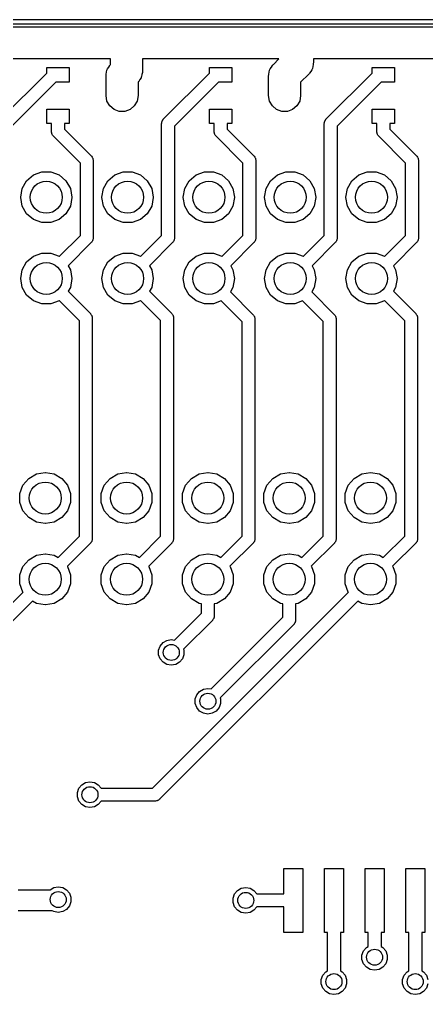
# Model space of a CAD drawing. Extents: x 25 to 125, y -125 to -25.
# Drawn here: x 89.87 to 102.59, y -55.39 to -24.93 of the extents above; entities that cross this region are included whole.
import ezdxf

# ---------------------------------------------------------------- set-up
doc = ezdxf.new("R2010")
doc.units = 0
doc.header["$MEASUREMENT"] = 0
doc.layers.add('BLACK', color=7, linetype='CONTINUOUS')

msp = doc.modelspace()

# ---------------------------------------------------------------- linework, layer by layer
at = {"layer": 'Black'}
for p, q in [((25, -24.925), (125, -24.925)), ((124.925, -25.075), (25.075, -25.075)), ((88.392, -25.154), (93.218, -25.154)), ((93.218, -25.154), (98.552, -25.154)), ((98.552, -25.154), (103.378, -25.154)), ((92.718, -26.154), (88.892, -26.154)), ((92.718, -26.3314), (92.718, -26.154)), ((97.9739, -26.154), (93.718, -26.154)), ((93.718, -26.154), (93.718, -26.537)), ((97.8014, -26.3264), (97.9739, -26.154)), ((102.878, -26.154), (99.052, -26.154)), ((99.052, -26.154), (99.052, -26.283)), ((90.725, -26.5972), (90.725, -26.43)), ((90.725, -26.43), (91.425, -26.43)), ((91.425, -26.43), (91.425, -26.88)), ((92.6052, -26.509), (92.6162, -26.4899)), ((92.6162, -26.4899), (92.6218, -26.4687)), ((92.6218, -26.4687), (92.6593, -26.4152)), ((92.6593, -26.4152), (92.692, -26.3586)), ((92.692, -26.3586), (92.7088, -26.3445)), ((92.7088, -26.3445), (92.718, -26.3314)), ((95.805, -26.5972), (95.805, -26.43)), ((95.805, -26.43), (96.505, -26.43)), ((96.505, -26.43), (96.505, -26.88)), ((97.6852, -26.509), (97.6962, -26.4899)), ((97.6962, -26.4899), (97.7018, -26.4687)), ((97.7018, -26.4687), (97.7393, -26.4152)), ((97.7393, -26.4152), (97.772, -26.3586)), ((97.772, -26.3586), (97.7888, -26.3445)), ((97.7888, -26.3445), (97.8014, -26.3264)), ((99.0052, -26.4943), (98.9677, -26.5478)), ((99.0108, -26.4731), (99.0052, -26.4943)), ((99.0218, -26.454), (99.0108, -26.4731)), ((99.0332, -26.3897), (99.0218, -26.454)), ((99.0501, -26.3266), (99.0332, -26.3897)), ((99.052, -26.283), (99.0482, -26.3047)), ((99.0482, -26.3047), (99.0501, -26.3266)), ((100.885, -26.5972), (100.885, -26.43)), ((100.885, -26.43), (101.585, -26.43)), ((101.585, -26.43), (101.585, -26.88)), ((89.292, -28.0302), (90.725, -26.5972)), ((92.575, -26.68), (92.5788, -26.6583)), ((92.575, -27.305), (92.575, -26.68)), ((92.5769, -26.6364), (92.5938, -26.5733)), ((92.5788, -26.6583), (92.5769, -26.6364)), ((92.5938, -26.5733), (92.6052, -26.509)), ((93.6337, -26.8018), (93.601, -26.8584)), ((93.6712, -26.7483), (93.6337, -26.8018)), ((93.6768, -26.7271), (93.6712, -26.7483)), ((93.6878, -26.708), (93.6768, -26.7271)), ((93.6992, -26.6437), (93.6878, -26.708)), ((93.7161, -26.5806), (93.6992, -26.6437)), ((93.718, -26.537), (93.7142, -26.5587)), ((93.7142, -26.5587), (93.7161, -26.5806)), ((94.372, -28.0302), (95.805, -26.5972)), ((97.655, -26.68), (97.6588, -26.6583)), ((97.655, -27.305), (97.655, -26.68)), ((97.6569, -26.6364), (97.6738, -26.5733)), ((97.6588, -26.6583), (97.6569, -26.6364)), ((97.6738, -26.5733), (97.6852, -26.509)), ((98.9056, -26.6366), (98.655, -26.8871)), ((98.9182, -26.6185), (98.9056, -26.6366)), ((98.935, -26.6044), (98.9182, -26.6185)), ((98.9677, -26.5478), (98.935, -26.6044)), ((99.452, -28.0302), (100.885, -26.5972)), ((91.0078, -26.88), (89.6334, -28.2544)), ((91.425, -26.88), (91.0078, -26.88)), ((93.5842, -26.8725), (93.575, -26.8856)), ((93.575, -26.8856), (93.575, -27.305)), ((93.601, -26.8584), (93.5842, -26.8725)), ((96.0878, -26.88), (94.7134, -28.2544)), ((96.505, -26.88), (96.0878, -26.88)), ((98.655, -26.8871), (98.655, -27.305)), ((101.168, -26.88), (99.7934, -28.2544)), ((101.585, -26.88), (101.168, -26.88)), ((92.6052, -27.476), (92.575, -27.305)), ((93.575, -27.305), (93.5448, -27.476)), ((97.6852, -27.476), (97.655, -27.305)), ((98.655, -27.305), (98.6248, -27.476)), ((92.692, -27.6264), (92.6052, -27.476)), ((92.825, -27.738), (92.692, -27.6264)), ((93.458, -27.6264), (93.325, -27.738)), ((93.5448, -27.476), (93.458, -27.6264)), ((97.772, -27.6264), (97.6852, -27.476)), ((97.905, -27.738), (97.772, -27.6264)), ((98.538, -27.6264), (98.405, -27.738)), ((98.6248, -27.476), (98.538, -27.6264)), ((90.725, -28.18), (90.725, -27.73)), ((90.725, -27.73), (91.425, -27.73)), ((91.425, -27.73), (91.425, -28.18)), ((92.9882, -27.7974), (92.825, -27.738)), ((93.1618, -27.7974), (92.9882, -27.7974)), ((93.325, -27.738), (93.1618, -27.7974)), ((95.805, -28.18), (95.805, -27.73)), ((95.805, -27.73), (96.505, -27.73)), ((96.505, -27.73), (96.505, -28.18)), ((98.0682, -27.7974), (97.905, -27.738)), ((98.2418, -27.7974), (98.0682, -27.7974)), ((98.405, -27.738), (98.2418, -27.7974)), ((100.885, -28.18), (100.885, -27.73)), ((100.885, -27.73), (101.585, -27.73)), ((101.585, -27.73), (101.585, -28.18)), ((90.875, -28.18), (90.725, -28.18)), ((90.875, -28.43), (90.875, -28.18)), ((91.425, -28.18), (91.275, -28.18)), ((91.275, -28.18), (91.275, -28.3472)), ((94.3134, -28.1716), (94.3149, -28.1629)), ((94.3134, -31.6735), (94.3134, -28.1716)), ((94.3142, -28.1542), (94.3209, -28.1289)), ((94.3149, -28.1629), (94.3142, -28.1542)), ((94.3209, -28.1289), (94.3255, -28.1032)), ((94.3255, -28.1032), (94.3299, -28.0956)), ((94.3299, -28.0956), (94.3321, -28.0871)), ((94.3321, -28.0871), (94.3471, -28.0657)), ((94.3471, -28.0657), (94.3602, -28.043)), ((94.3602, -28.043), (94.3669, -28.0374)), ((94.3669, -28.0374), (94.372, -28.0302)), ((94.7134, -28.2544), (94.7134, -31.7563)), ((95.955, -28.18), (95.805, -28.18)), ((95.955, -28.43), (95.955, -28.18)), ((96.505, -28.18), (96.355, -28.18)), ((96.355, -28.18), (96.355, -28.3472)), ((99.3934, -28.1716), (99.3949, -28.1629)), ((99.3934, -31.6735), (99.3934, -28.1716)), ((99.3942, -28.1542), (99.4009, -28.1289)), ((99.3949, -28.1629), (99.3942, -28.1542)), ((99.4009, -28.1289), (99.4055, -28.1032)), ((99.4055, -28.1032), (99.4099, -28.0956)), ((99.4099, -28.0956), (99.4121, -28.0871)), ((99.4121, -28.0871), (99.4271, -28.0657)), ((99.4271, -28.0657), (99.4402, -28.043)), ((99.4402, -28.043), (99.4469, -28.0374)), ((99.4469, -28.0374), (99.452, -28.0302)), ((99.7934, -28.2544), (99.7934, -31.7563)), ((101.035, -28.18), (100.885, -28.18)), ((101.035, -28.43), (101.035, -28.18)), ((101.585, -28.18), (101.435, -28.18)), ((101.435, -28.18), (101.435, -28.3472)), ((90.8765, -28.4387), (90.875, -28.43)), ((90.8758, -28.4474), (90.8765, -28.4387)), ((90.8825, -28.4727), (90.8758, -28.4474)), ((90.8871, -28.4984), (90.8825, -28.4727)), ((90.8915, -28.506), (90.8871, -28.4984)), ((90.8937, -28.5145), (90.8915, -28.506)), ((90.9087, -28.5359), (90.8937, -28.5145)), ((90.9218, -28.5586), (90.9087, -28.5359)), ((90.9285, -28.5642), (90.9218, -28.5586)), ((90.9336, -28.5714), (90.9285, -28.5642)), ((91.7734, -29.4112), (90.9336, -28.5714)), ((91.275, -28.3472), (92.1148, -29.187)), ((95.9565, -28.4387), (95.955, -28.43)), ((95.9558, -28.4474), (95.9565, -28.4387)), ((95.9625, -28.4727), (95.9558, -28.4474)), ((95.9671, -28.4984), (95.9625, -28.4727)), ((95.9715, -28.506), (95.9671, -28.4984)), ((95.9737, -28.5145), (95.9715, -28.506)), ((95.9887, -28.5359), (95.9737, -28.5145)), ((96.0018, -28.5586), (95.9887, -28.5359)), ((96.0085, -28.5642), (96.0018, -28.5586)), ((96.0136, -28.5714), (96.0085, -28.5642)), ((96.8534, -29.4112), (96.0136, -28.5714)), ((96.355, -28.3472), (97.1948, -29.187)), ((101.037, -28.4387), (101.035, -28.43)), ((101.036, -28.4474), (101.037, -28.4387)), ((101.043, -28.4727), (101.036, -28.4474)), ((101.047, -28.4984), (101.043, -28.4727)), ((101.051, -28.506), (101.047, -28.4984)), ((101.054, -28.5145), (101.051, -28.506)), ((101.069, -28.5359), (101.054, -28.5145)), ((101.082, -28.5586), (101.069, -28.5359)), ((101.089, -28.5642), (101.082, -28.5586)), ((101.094, -28.5714), (101.089, -28.5642)), ((101.933, -29.4112), (101.094, -28.5714)), ((101.435, -28.3472), (102.275, -29.187)), ((92.1148, -29.187), (92.1199, -29.1942)), ((92.1199, -29.1942), (92.1266, -29.1998)), ((92.1266, -29.1998), (92.1397, -29.2225)), ((92.1397, -29.2225), (92.1547, -29.2439)), ((92.1547, -29.2439), (92.1569, -29.2524)), ((97.1948, -29.187), (97.1999, -29.1942)), ((97.1999, -29.1942), (97.2066, -29.1998)), ((97.2066, -29.1998), (97.2197, -29.2225)), ((97.2197, -29.2225), (97.2347, -29.2439)), ((97.2347, -29.2439), (97.2369, -29.2524)), ((102.275, -29.187), (102.28, -29.1942)), ((102.28, -29.1942), (102.287, -29.1998)), ((102.287, -29.1998), (102.3, -29.2225)), ((102.3, -29.2225), (102.315, -29.2439)), ((102.315, -29.2439), (102.317, -29.2524)), ((91.7734, -31.6735), (91.7734, -29.4112)), ((92.1569, -29.2524), (92.1613, -29.26)), ((92.1613, -29.26), (92.1659, -29.2857)), ((92.1659, -29.2857), (92.1726, -29.311)), ((92.1726, -29.311), (92.1719, -29.3197)), ((92.1719, -29.3197), (92.1734, -29.3284)), ((92.1734, -29.3284), (92.1734, -31.7563)), ((96.8534, -31.6735), (96.8534, -29.4112)), ((97.2369, -29.2524), (97.2413, -29.26)), ((97.2413, -29.26), (97.2459, -29.2857)), ((97.2459, -29.2857), (97.2526, -29.311)), ((97.2526, -29.311), (97.2519, -29.3197)), ((97.2519, -29.3197), (97.2534, -29.3284)), ((97.2534, -29.3284), (97.2534, -31.7563)), ((101.933, -31.6735), (101.933, -29.4112)), ((102.317, -29.2524), (102.321, -29.26)), ((102.321, -29.26), (102.326, -29.2857)), ((102.326, -29.2857), (102.333, -29.311)), ((102.333, -29.311), (102.332, -29.3197)), ((102.332, -29.3197), (102.333, -29.3284)), ((102.333, -29.3284), (102.333, -31.7563)), ((90.0969, -29.9627), (90.3097, -29.7841)), ((90.3097, -29.7841), (90.5708, -29.6891)), ((90.5708, -29.6891), (90.8487, -29.6891)), ((90.8487, -29.6891), (91.1097, -29.7841)), ((91.1097, -29.7841), (91.3226, -29.9627)), ((92.6369, -29.9627), (92.8498, -29.7841)), ((92.8498, -29.7841), (93.1108, -29.6891)), ((93.1108, -29.6891), (93.3887, -29.6891)), ((93.3887, -29.6891), (93.6497, -29.7841)), ((93.6497, -29.7841), (93.8626, -29.9627)), ((95.1769, -29.9627), (95.3897, -29.7841)), ((95.3897, -29.7841), (95.6508, -29.6891)), ((95.6508, -29.6891), (95.9287, -29.6891)), ((95.9287, -29.6891), (96.1897, -29.7841)), ((96.1897, -29.7841), (96.4026, -29.9627)), ((97.7169, -29.9627), (97.9297, -29.7841)), ((97.9297, -29.7841), (98.1908, -29.6891)), ((98.1908, -29.6891), (98.4687, -29.6891)), ((98.4687, -29.6891), (98.7297, -29.7841)), ((98.7297, -29.7841), (98.9426, -29.9627)), ((100.257, -29.9627), (100.47, -29.7841)), ((100.47, -29.7841), (100.731, -29.6891)), ((100.731, -29.6891), (101.009, -29.6891)), ((101.009, -29.6891), (101.27, -29.7841)), ((101.27, -29.7841), (101.483, -29.9627)), ((89.958, -30.2033), (90.0969, -29.9627)), ((91.3226, -29.9627), (91.4615, -30.2033)), ((92.498, -30.2033), (92.6369, -29.9627)), ((93.8626, -29.9627), (94.0015, -30.2033)), ((95.038, -30.2033), (95.1769, -29.9627)), ((96.4026, -29.9627), (96.5415, -30.2033)), ((97.578, -30.2033), (97.7169, -29.9627)), ((98.9426, -29.9627), (99.0815, -30.2033)), ((100.118, -30.2033), (100.257, -29.9627)), ((101.483, -29.9627), (101.622, -30.2033)), ((89.9098, -30.4769), (89.958, -30.2033)), ((91.4615, -30.2033), (91.5097, -30.4769)), ((92.4497, -30.4769), (92.498, -30.2033)), ((94.0015, -30.2033), (94.0497, -30.4769)), ((94.9898, -30.4769), (95.038, -30.2033)), ((96.5415, -30.2033), (96.5897, -30.4769)), ((97.5297, -30.4769), (97.578, -30.2033)), ((99.0815, -30.2033), (99.1298, -30.4769)), ((100.07, -30.4769), (100.118, -30.2033)), ((101.622, -30.2033), (101.67, -30.4769)), ((89.9098, -30.4831), (89.9098, -30.4769)), ((89.958, -30.7567), (89.9098, -30.4831)), ((90.0969, -30.9973), (89.958, -30.7567)), ((91.4615, -30.7567), (91.3226, -30.9973)), ((91.5097, -30.4831), (91.4615, -30.7567)), ((91.5097, -30.4769), (91.5097, -30.4831)), ((92.4497, -30.4831), (92.4497, -30.4769)), ((92.498, -30.7567), (92.4497, -30.4831)), ((92.6369, -30.9973), (92.498, -30.7567)), ((94.0015, -30.7567), (93.8626, -30.9973)), ((94.0497, -30.4831), (94.0015, -30.7567)), ((94.0497, -30.4769), (94.0497, -30.4831)), ((94.9898, -30.4831), (94.9898, -30.4769)), ((95.038, -30.7567), (94.9898, -30.4831)), ((95.1769, -30.9973), (95.038, -30.7567)), ((96.5415, -30.7567), (96.4026, -30.9973)), ((96.5897, -30.4831), (96.5415, -30.7567)), ((96.5897, -30.4769), (96.5897, -30.4831)), ((97.5297, -30.4831), (97.5297, -30.4769)), ((97.578, -30.7567), (97.5297, -30.4831)), ((97.7169, -30.9973), (97.578, -30.7567)), ((99.0815, -30.7567), (98.9426, -30.9973)), ((99.1298, -30.4831), (99.0815, -30.7567)), ((99.1298, -30.4769), (99.1298, -30.4831)), ((100.07, -30.4831), (100.07, -30.4769)), ((100.118, -30.7567), (100.07, -30.4831)), ((100.257, -30.9973), (100.118, -30.7567)), ((101.622, -30.7567), (101.483, -30.9973)), ((101.67, -30.4831), (101.622, -30.7567)), ((101.67, -30.4769), (101.67, -30.4831)), ((90.3097, -31.1759), (90.0969, -30.9973)), ((91.3226, -30.9973), (91.1097, -31.1759)), ((92.8498, -31.1759), (92.6369, -30.9973)), ((93.8626, -30.9973), (93.6497, -31.1759)), ((95.3897, -31.1759), (95.1769, -30.9973)), ((96.4026, -30.9973), (96.1897, -31.1759)), ((97.9297, -31.1759), (97.7169, -30.9973)), ((98.9426, -30.9973), (98.7297, -31.1759)), ((100.47, -31.1759), (100.257, -30.9973)), ((101.483, -30.9973), (101.27, -31.1759)), ((90.5708, -31.2709), (90.3097, -31.1759)), ((90.8487, -31.2709), (90.5708, -31.2709)), ((91.1097, -31.1759), (90.8487, -31.2709)), ((93.1108, -31.2709), (92.8498, -31.1759)), ((93.3887, -31.2709), (93.1108, -31.2709)), ((93.6497, -31.1759), (93.3887, -31.2709)), ((95.6508, -31.2709), (95.3897, -31.1759)), ((95.9287, -31.2709), (95.6508, -31.2709)), ((96.1897, -31.1759), (95.9287, -31.2709)), ((98.1908, -31.2709), (97.9297, -31.1759)), ((98.4687, -31.2709), (98.1908, -31.2709)), ((98.7297, -31.1759), (98.4687, -31.2709)), ((100.731, -31.2709), (100.47, -31.1759)), ((101.009, -31.2709), (100.731, -31.2709)), ((101.27, -31.1759), (101.009, -31.2709)), ((91.1168, -32.3301), (91.7734, -31.6735)), ((93.6568, -32.3301), (94.3134, -31.6735)), ((96.1968, -32.3301), (96.8534, -31.6735)), ((98.7368, -32.3301), (99.3934, -31.6735)), ((101.277, -32.3301), (101.933, -31.6735)), ((92.1148, -31.8978), (91.3911, -32.6215)), ((92.1199, -31.8906), (92.1148, -31.8978)), ((92.1266, -31.8849), (92.1199, -31.8906)), ((92.1397, -31.8623), (92.1266, -31.8849)), ((92.1547, -31.8409), (92.1397, -31.8623)), ((92.1569, -31.8324), (92.1547, -31.8409)), ((92.1613, -31.8248), (92.1569, -31.8324)), ((92.1659, -31.799), (92.1613, -31.8248)), ((92.1726, -31.7738), (92.1659, -31.799)), ((92.1734, -31.7563), (92.1719, -31.765)), ((92.1719, -31.765), (92.1726, -31.7738)), ((94.6548, -31.8978), (93.9311, -32.6215)), ((94.6599, -31.8906), (94.6548, -31.8978)), ((94.6666, -31.8849), (94.6599, -31.8906)), ((94.6797, -31.8623), (94.6666, -31.8849)), ((94.6947, -31.8409), (94.6797, -31.8623)), ((94.6969, -31.8324), (94.6947, -31.8409)), ((94.7013, -31.8248), (94.6969, -31.8324)), ((94.7059, -31.799), (94.7013, -31.8248)), ((94.7126, -31.7738), (94.7059, -31.799)), ((94.7134, -31.7563), (94.7119, -31.765)), ((94.7119, -31.765), (94.7126, -31.7738)), ((97.1948, -31.8978), (96.4711, -32.6215)), ((97.1999, -31.8906), (97.1948, -31.8978)), ((97.2066, -31.8849), (97.1999, -31.8906)), ((97.2197, -31.8623), (97.2066, -31.8849)), ((97.2347, -31.8409), (97.2197, -31.8623)), ((97.2369, -31.8324), (97.2347, -31.8409)), ((97.2413, -31.8248), (97.2369, -31.8324)), ((97.2459, -31.799), (97.2413, -31.8248)), ((97.2526, -31.7738), (97.2459, -31.799)), ((97.2534, -31.7563), (97.2519, -31.765)), ((97.2519, -31.765), (97.2526, -31.7738)), ((99.7348, -31.8978), (99.0111, -32.6215)), ((99.7399, -31.8906), (99.7348, -31.8978)), ((99.7466, -31.8849), (99.7399, -31.8906)), ((99.7597, -31.8623), (99.7466, -31.8849)), ((99.7747, -31.8409), (99.7597, -31.8623)), ((99.7769, -31.8324), (99.7747, -31.8409)), ((99.7813, -31.8248), (99.7769, -31.8324)), ((99.7859, -31.799), (99.7813, -31.8248)), ((99.7926, -31.7738), (99.7859, -31.799)), ((99.7934, -31.7563), (99.7919, -31.765)), ((99.7919, -31.765), (99.7926, -31.7738)), ((102.275, -31.8978), (101.551, -32.6215)), ((102.28, -31.8906), (102.275, -31.8978)), ((102.287, -31.8849), (102.28, -31.8906)), ((102.3, -31.8623), (102.287, -31.8849)), ((102.315, -31.8409), (102.3, -31.8623)), ((102.317, -31.8324), (102.315, -31.8409)), ((102.321, -31.8248), (102.317, -31.8324)), ((102.326, -31.799), (102.321, -31.8248)), ((102.333, -31.7738), (102.326, -31.799)), ((102.333, -31.7563), (102.332, -31.765)), ((102.332, -31.765), (102.333, -31.7738)), ((90.3097, -32.3241), (90.5708, -32.2291)), ((90.5708, -32.2291), (90.8487, -32.2291)), ((90.8487, -32.2291), (91.1097, -32.3241)), ((92.8498, -32.3241), (93.1108, -32.2291)), ((93.1108, -32.2291), (93.3887, -32.2291)), ((93.3887, -32.2291), (93.6497, -32.3241)), ((95.3897, -32.3241), (95.6508, -32.2291)), ((95.6508, -32.2291), (95.9287, -32.2291)), ((95.9287, -32.2291), (96.1897, -32.3241)), ((97.9297, -32.3241), (98.1908, -32.2291)), ((98.1908, -32.2291), (98.4687, -32.2291)), ((98.4687, -32.2291), (98.7297, -32.3241)), ((100.47, -32.3241), (100.731, -32.2291)), ((100.731, -32.2291), (101.009, -32.2291)), ((101.009, -32.2291), (101.27, -32.3241)), ((89.958, -32.7433), (90.0969, -32.5027)), ((90.0969, -32.5027), (90.3097, -32.3241)), ((91.1097, -32.3241), (91.1168, -32.3301)), ((92.498, -32.7433), (92.6369, -32.5027)), ((92.6369, -32.5027), (92.8498, -32.3241)), ((93.6497, -32.3241), (93.6568, -32.3301)), ((95.038, -32.7433), (95.1769, -32.5027)), ((95.1769, -32.5027), (95.3897, -32.3241)), ((96.1897, -32.3241), (96.1968, -32.3301)), ((97.578, -32.7433), (97.7169, -32.5027)), ((97.7169, -32.5027), (97.9297, -32.3241)), ((98.7297, -32.3241), (98.7368, -32.3301)), ((100.118, -32.7433), (100.257, -32.5027)), ((100.257, -32.5027), (100.47, -32.3241)), ((101.27, -32.3241), (101.277, -32.3301)), ((89.9098, -33.0169), (89.958, -32.7433)), ((91.3911, -32.6215), (91.4615, -32.7433)), ((91.4615, -32.7433), (91.5097, -33.0169)), ((92.4497, -33.0169), (92.498, -32.7433)), ((93.9311, -32.6215), (94.0015, -32.7433)), ((94.0015, -32.7433), (94.0497, -33.0169)), ((94.9898, -33.0169), (95.038, -32.7433)), ((96.4711, -32.6215), (96.5415, -32.7433)), ((96.5415, -32.7433), (96.5897, -33.0169)), ((97.5297, -33.0169), (97.578, -32.7433)), ((99.0111, -32.6215), (99.0815, -32.7433)), ((99.0815, -32.7433), (99.1298, -33.0169)), ((100.07, -33.0169), (100.118, -32.7433)), ((101.551, -32.6215), (101.622, -32.7433)), ((101.622, -32.7433), (101.67, -33.0169)), ((89.9098, -33.0231), (89.9098, -33.0169)), ((89.958, -33.2967), (89.9098, -33.0231)), ((91.5097, -33.0231), (91.4615, -33.2967)), ((91.5097, -33.0169), (91.5097, -33.0231)), ((92.4497, -33.0231), (92.4497, -33.0169)), ((92.498, -33.2967), (92.4497, -33.0231)), ((94.0497, -33.0231), (94.0015, -33.2967)), ((94.0497, -33.0169), (94.0497, -33.0231)), ((94.9898, -33.0231), (94.9898, -33.0169)), ((95.038, -33.2967), (94.9898, -33.0231)), ((96.5897, -33.0231), (96.5415, -33.2967)), ((96.5897, -33.0169), (96.5897, -33.0231)), ((97.5297, -33.0231), (97.5297, -33.0169)), ((97.578, -33.2967), (97.5297, -33.0231)), ((99.1298, -33.0231), (99.0815, -33.2967)), ((99.1298, -33.0169), (99.1298, -33.0231)), ((100.07, -33.0231), (100.07, -33.0169)), ((100.118, -33.2967), (100.07, -33.0231)), ((101.67, -33.0231), (101.622, -33.2967)), ((101.67, -33.0169), (101.67, -33.0231)), ((90.0969, -33.5373), (89.958, -33.2967)), ((91.4615, -33.2967), (91.3911, -33.4185)), ((91.3911, -33.4185), (92.0894, -34.1168)), ((92.6369, -33.5373), (92.498, -33.2967)), ((94.0015, -33.2967), (93.9311, -33.4185)), ((93.9311, -33.4185), (94.6294, -34.1168)), ((95.1769, -33.5373), (95.038, -33.2967)), ((96.5415, -33.2967), (96.4595, -33.4387)), ((96.4595, -33.4387), (97.1694, -34.1486)), ((97.7169, -33.5373), (97.578, -33.2967)), ((99.0815, -33.2967), (98.9995, -33.4387)), ((98.9995, -33.4387), (99.703, -34.1422)), ((100.257, -33.5373), (100.118, -33.2967)), ((101.622, -33.2967), (101.551, -33.4185)), ((101.551, -33.4185), (102.249, -34.1168)), ((90.3097, -33.7159), (90.0969, -33.5373)), ((90.5708, -33.8109), (90.3097, -33.7159)), ((90.8487, -33.8109), (90.5708, -33.8109)), ((91.1097, -33.7159), (90.8487, -33.8109)), ((91.1168, -33.7099), (91.1097, -33.7159)), ((91.748, -34.3411), (91.1168, -33.7099)), ((92.8498, -33.7159), (92.6369, -33.5373)), ((93.1108, -33.8109), (92.8498, -33.7159)), ((93.3887, -33.8109), (93.1108, -33.8109)), ((93.6497, -33.7159), (93.3887, -33.8109)), ((93.6568, -33.7099), (93.6497, -33.7159)), ((94.2816, -34.3347), (93.6568, -33.7099)), ((95.3897, -33.7159), (95.1769, -33.5373)), ((95.6508, -33.8109), (95.3897, -33.7159)), ((95.9287, -33.8109), (95.6508, -33.8109)), ((96.176, -33.7209), (95.9287, -33.8109)), ((96.828, -34.3728), (96.176, -33.7209)), ((97.9297, -33.7159), (97.7169, -33.5373)), ((98.1908, -33.8109), (97.9297, -33.7159)), ((98.4687, -33.8109), (98.1908, -33.8109)), ((98.716, -33.7209), (98.4687, -33.8109)), ((99.3616, -34.3664), (98.716, -33.7209)), ((100.47, -33.7159), (100.257, -33.5373)), ((100.731, -33.8109), (100.47, -33.7159)), ((101.009, -33.8109), (100.731, -33.8109)), ((101.27, -33.7159), (101.009, -33.8109)), ((101.277, -33.7099), (101.27, -33.7159)), ((101.908, -34.3411), (101.277, -33.7099)), ((92.0894, -34.1168), (92.0945, -34.124)), ((94.6294, -34.1168), (94.6395, -34.1312)), ((102.249, -34.1168), (102.254, -34.124)), ((91.748, -41.0652), (91.748, -34.3411)), ((92.0945, -34.124), (92.1012, -34.1297)), ((92.1012, -34.1297), (92.1143, -34.1523)), ((92.1143, -34.1523), (92.1293, -34.1737)), ((92.1293, -34.1737), (92.1315, -34.1822)), ((92.1315, -34.1822), (92.1359, -34.1898)), ((92.1359, -34.1898), (92.1405, -34.2156)), ((92.1405, -34.2156), (92.1472, -34.2408)), ((92.1472, -34.2408), (92.1465, -34.2496)), ((92.1465, -34.2496), (92.148, -34.2582)), ((92.148, -34.2582), (92.148, -41.148)), ((94.2816, -41.0716), (94.2816, -34.3347)), ((94.6395, -34.1312), (94.6518, -34.1435)), ((94.6518, -34.1435), (94.6592, -34.1594)), ((94.6592, -34.1594), (94.6693, -34.1737)), ((94.6693, -34.1737), (94.6738, -34.1906)), ((94.6738, -34.1906), (94.6812, -34.2065)), ((94.6812, -34.2065), (94.6827, -34.2239)), ((94.6827, -34.2926), (94.6816, -34.3053)), ((94.6816, -34.3053), (94.6816, -41.1544)), ((94.6827, -34.2239), (94.6872, -34.2408)), ((94.6872, -34.2757), (94.6827, -34.2926)), ((94.6872, -34.2408), (94.6857, -34.2582)), ((94.6857, -34.2582), (94.6872, -34.2757)), ((96.828, -41.0652), (96.828, -34.3728)), ((97.1694, -34.1486), (97.1745, -34.1558)), ((97.1745, -34.1558), (97.1812, -34.1614)), ((97.1812, -34.1614), (97.1943, -34.1841)), ((97.1943, -34.1841), (97.2093, -34.2055)), ((97.2093, -34.2055), (97.2115, -34.214)), ((97.2115, -34.214), (97.2159, -34.2216)), ((97.2159, -34.2216), (97.2205, -34.2473)), ((97.2205, -34.2473), (97.2272, -34.2726)), ((97.2272, -34.2726), (97.2265, -34.2813)), ((97.2265, -34.2813), (97.228, -34.29)), ((97.228, -34.29), (97.228, -41.148)), ((99.3616, -41.0716), (99.3616, -34.3664)), ((99.703, -34.1422), (99.7081, -34.1494)), ((99.7081, -34.1494), (99.7148, -34.155)), ((99.7148, -34.155), (99.7279, -34.1777)), ((99.7279, -34.1777), (99.7429, -34.1991)), ((99.7429, -34.1991), (99.7451, -34.2076)), ((99.7451, -34.2076), (99.7495, -34.2152)), ((99.7495, -34.2152), (99.7541, -34.2409)), ((99.7541, -34.2409), (99.7608, -34.2662)), ((99.7608, -34.2662), (99.7601, -34.2749)), ((99.7601, -34.2749), (99.7616, -34.2836)), ((99.7616, -34.2836), (99.7616, -41.1544)), ((101.908, -41.0652), (101.908, -34.3411)), ((102.254, -34.124), (102.261, -34.1297)), ((102.261, -34.1297), (102.274, -34.1523)), ((102.274, -34.1523), (102.289, -34.1737)), ((102.289, -34.1737), (102.292, -34.1822)), ((102.292, -34.1822), (102.296, -34.1898)), ((102.296, -34.1898), (102.3, -34.2156)), ((102.3, -34.2156), (102.307, -34.2408)), ((102.307, -34.2408), (102.306, -34.2496)), ((102.306, -34.2496), (102.308, -34.2582)), ((102.308, -34.2582), (102.308, -41.148)), ((89.9821, -39.478), (90.1607, -39.2652)), ((90.1607, -39.2652), (90.4013, -39.1262)), ((90.4013, -39.1262), (90.6749, -39.078)), ((90.6749, -39.078), (90.6811, -39.078)), ((90.6811, -39.078), (90.9547, -39.1262)), ((90.9547, -39.1262), (91.1953, -39.2652)), ((91.1953, -39.2652), (91.3739, -39.478)), ((92.5221, -39.478), (92.7007, -39.2652)), ((92.7007, -39.2652), (92.9413, -39.1262)), ((92.9413, -39.1262), (93.2149, -39.078)), ((93.2149, -39.078), (93.2211, -39.078)), ((93.2211, -39.078), (93.4947, -39.1262)), ((93.4947, -39.1262), (93.7353, -39.2652)), ((93.7353, -39.2652), (93.9139, -39.478)), ((95.0621, -39.478), (95.2407, -39.2652)), ((95.2407, -39.2652), (95.4813, -39.1262)), ((95.4813, -39.1262), (95.7549, -39.078)), ((95.7549, -39.078), (95.7611, -39.078)), ((95.7611, -39.078), (96.0347, -39.1262)), ((96.0347, -39.1262), (96.2753, -39.2652)), ((96.2753, -39.2652), (96.4539, -39.478)), ((97.6021, -39.478), (97.7807, -39.2652)), ((97.7807, -39.2652), (98.0213, -39.1262)), ((98.0213, -39.1262), (98.2949, -39.078)), ((98.2949, -39.078), (98.3011, -39.078)), ((98.3011, -39.078), (98.5747, -39.1262)), ((98.5747, -39.1262), (98.8153, -39.2652)), ((98.8153, -39.2652), (98.9939, -39.478)), ((100.142, -39.478), (100.321, -39.2652)), ((100.321, -39.2652), (100.561, -39.1262)), ((100.561, -39.1262), (100.835, -39.078)), ((100.835, -39.078), (100.841, -39.078)), ((100.841, -39.078), (101.115, -39.1262)), ((101.115, -39.1262), (101.355, -39.2652)), ((101.355, -39.2652), (101.534, -39.478)), ((89.8871, -39.7391), (89.9821, -39.478)), ((91.3739, -39.478), (91.4689, -39.7391)), ((92.4271, -39.7391), (92.5221, -39.478)), ((93.9139, -39.478), (94.0089, -39.7391)), ((94.9671, -39.7391), (95.0621, -39.478)), ((96.4539, -39.478), (96.5489, -39.7391)), ((97.5071, -39.7391), (97.6021, -39.478)), ((98.9939, -39.478), (99.0889, -39.7391)), ((100.047, -39.7391), (100.142, -39.478)), ((101.534, -39.478), (101.629, -39.7391)), ((89.8871, -40.0169), (89.8871, -39.7391)), ((91.4689, -39.7391), (91.4689, -40.0169)), ((92.4271, -40.0169), (92.4271, -39.7391)), ((94.0089, -39.7391), (94.0089, -40.0169)), ((94.9671, -40.0169), (94.9671, -39.7391)), ((96.5489, -39.7391), (96.5489, -40.0169)), ((97.5071, -40.0169), (97.5071, -39.7391)), ((99.0889, -39.7391), (99.0889, -40.0169)), ((100.047, -40.0169), (100.047, -39.7391)), ((101.629, -39.7391), (101.629, -40.0169)), ((89.9821, -40.278), (89.8871, -40.0169)), ((91.4689, -40.0169), (91.3739, -40.278)), ((92.5221, -40.278), (92.4271, -40.0169)), ((94.0089, -40.0169), (93.9139, -40.278)), ((95.0621, -40.278), (94.9671, -40.0169)), ((96.5489, -40.0169), (96.4539, -40.278)), ((97.6021, -40.278), (97.5071, -40.0169)), ((99.0889, -40.0169), (98.9939, -40.278)), ((100.142, -40.278), (100.047, -40.0169)), ((101.629, -40.0169), (101.534, -40.278)), ((90.1607, -40.4908), (89.9821, -40.278)), ((90.4013, -40.6298), (90.1607, -40.4908)), ((91.1953, -40.4908), (90.9547, -40.6298)), ((91.3739, -40.278), (91.1953, -40.4908)), ((92.7007, -40.4908), (92.5221, -40.278)), ((92.9413, -40.6298), (92.7007, -40.4908)), ((93.7353, -40.4908), (93.4947, -40.6298)), ((93.9139, -40.278), (93.7353, -40.4908)), ((95.2407, -40.4908), (95.0621, -40.278)), ((95.4813, -40.6298), (95.2407, -40.4908)), ((96.2753, -40.4908), (96.0347, -40.6298)), ((96.4539, -40.278), (96.2753, -40.4908)), ((97.7807, -40.4908), (97.6021, -40.278)), ((98.0213, -40.6298), (97.7807, -40.4908)), ((98.8153, -40.4908), (98.5747, -40.6298)), ((98.9939, -40.278), (98.8153, -40.4908)), ((100.321, -40.4908), (100.142, -40.278)), ((100.561, -40.6298), (100.321, -40.4908)), ((101.355, -40.4908), (101.115, -40.6298)), ((101.534, -40.278), (101.355, -40.4908)), ((90.6749, -40.678), (90.4013, -40.6298)), ((90.6811, -40.678), (90.6749, -40.678)), ((90.9547, -40.6298), (90.6811, -40.678)), ((93.2149, -40.678), (92.9413, -40.6298)), ((93.2211, -40.678), (93.2149, -40.678)), ((93.4947, -40.6298), (93.2211, -40.678)), ((95.7549, -40.678), (95.4813, -40.6298)), ((95.7611, -40.678), (95.7549, -40.678)), ((96.0347, -40.6298), (95.7611, -40.678)), ((98.2949, -40.678), (98.0213, -40.6298)), ((98.3011, -40.678), (98.2949, -40.678)), ((98.5747, -40.6298), (98.3011, -40.678)), ((100.835, -40.678), (100.561, -40.6298)), ((100.841, -40.678), (100.835, -40.678)), ((101.115, -40.6298), (100.841, -40.678)), ((91.0765, -41.7366), (91.748, -41.0652)), ((93.6165, -41.7366), (94.2816, -41.0716)), ((96.1565, -41.7366), (96.828, -41.0652)), ((98.6965, -41.7366), (99.3616, -41.0716)), ((101.237, -41.7366), (101.908, -41.0652)), ((92.0894, -41.2894), (91.3679, -42.0109)), ((92.0945, -41.2822), (92.0894, -41.2894)), ((92.1012, -41.2766), (92.0945, -41.2822)), ((92.1143, -41.2539), (92.1012, -41.2766)), ((92.1293, -41.2325), (92.1143, -41.2539)), ((92.1315, -41.224), (92.1293, -41.2325)), ((92.1359, -41.2164), (92.1315, -41.224)), ((92.1405, -41.1907), (92.1359, -41.2164)), ((92.1472, -41.1654), (92.1405, -41.1907)), ((92.148, -41.148), (92.1465, -41.1567)), ((92.1465, -41.1567), (92.1472, -41.1654)), ((94.623, -41.2958), (93.9079, -42.0109)), ((94.6281, -41.2886), (94.623, -41.2958)), ((94.6348, -41.283), (94.6281, -41.2886)), ((94.6479, -41.2603), (94.6348, -41.283)), ((94.6629, -41.2389), (94.6479, -41.2603)), ((94.6651, -41.2304), (94.6629, -41.2389)), ((94.6695, -41.2228), (94.6651, -41.2304)), ((94.6741, -41.1971), (94.6695, -41.2228)), ((94.6808, -41.1718), (94.6741, -41.1971)), ((94.6816, -41.1544), (94.6801, -41.1631)), ((94.6801, -41.1631), (94.6808, -41.1718)), ((97.1694, -41.2894), (96.4479, -42.0109)), ((97.1745, -41.2822), (97.1694, -41.2894)), ((97.1812, -41.2766), (97.1745, -41.2822)), ((97.1943, -41.2539), (97.1812, -41.2766)), ((97.2093, -41.2325), (97.1943, -41.2539)), ((97.2115, -41.224), (97.2093, -41.2325)), ((97.2159, -41.2164), (97.2115, -41.224)), ((97.2205, -41.1907), (97.2159, -41.2164)), ((97.2272, -41.1654), (97.2205, -41.1907)), ((97.228, -41.148), (97.2265, -41.1567)), ((97.2265, -41.1567), (97.2272, -41.1654)), ((99.703, -41.2958), (98.9879, -42.0109)), ((99.7081, -41.2886), (99.703, -41.2958)), ((99.7148, -41.283), (99.7081, -41.2886)), ((99.7279, -41.2603), (99.7148, -41.283)), ((99.7429, -41.2389), (99.7279, -41.2603)), ((99.7451, -41.2304), (99.7429, -41.2389)), ((99.7495, -41.2228), (99.7451, -41.2304)), ((99.7541, -41.1971), (99.7495, -41.2228)), ((99.7608, -41.1718), (99.7541, -41.1971)), ((99.7616, -41.1544), (99.7601, -41.1631)), ((99.7601, -41.1631), (99.7608, -41.1718)), ((102.249, -41.2894), (101.528, -42.0109)), ((102.254, -41.2822), (102.249, -41.2894)), ((102.261, -41.2766), (102.254, -41.2822)), ((102.274, -41.2539), (102.261, -41.2766)), ((102.289, -41.2325), (102.274, -41.2539)), ((102.292, -41.224), (102.289, -41.2325)), ((102.296, -41.2164), (102.292, -41.224)), ((102.3, -41.1907), (102.296, -41.2164)), ((102.307, -41.1654), (102.3, -41.1907)), ((102.308, -41.148), (102.306, -41.1567)), ((102.306, -41.1567), (102.307, -41.1654)), ((90.1607, -41.8052), (90.4013, -41.6662)), ((90.4013, -41.6662), (90.6749, -41.618)), ((90.6749, -41.618), (90.6811, -41.618)), ((90.6811, -41.618), (90.9547, -41.6662)), ((90.9547, -41.6662), (91.0765, -41.7366)), ((92.7007, -41.8052), (92.9413, -41.6662)), ((92.9413, -41.6662), (93.2149, -41.618)), ((93.2149, -41.618), (93.2211, -41.618)), ((93.2211, -41.618), (93.4947, -41.6662)), ((93.4947, -41.6662), (93.6165, -41.7366)), ((95.2407, -41.8052), (95.4813, -41.6662)), ((95.4813, -41.6662), (95.7549, -41.618)), ((95.7549, -41.618), (95.7611, -41.618)), ((95.7611, -41.618), (96.0347, -41.6662)), ((96.0347, -41.6662), (96.1565, -41.7366)), ((97.7807, -41.8052), (98.0213, -41.6662)), ((98.0213, -41.6662), (98.2949, -41.618)), ((98.2949, -41.618), (98.3011, -41.618)), ((98.3011, -41.618), (98.5747, -41.6662)), ((98.5747, -41.6662), (98.6965, -41.7366)), ((100.321, -41.8052), (100.561, -41.6662)), ((100.561, -41.6662), (100.835, -41.618)), ((100.835, -41.618), (100.841, -41.618)), ((100.841, -41.618), (101.115, -41.6662)), ((101.115, -41.6662), (101.237, -41.7366)), ((89.8871, -42.2791), (89.9821, -42.018)), ((89.9821, -42.018), (90.1607, -41.8052)), ((91.3679, -42.0109), (91.3739, -42.018)), ((91.3739, -42.018), (91.4689, -42.2791)), ((92.4271, -42.2791), (92.5221, -42.018)), ((92.5221, -42.018), (92.7007, -41.8052)), ((93.9079, -42.0109), (93.9139, -42.018)), ((93.9139, -42.018), (94.0089, -42.2791)), ((94.9671, -42.2791), (95.0621, -42.018)), ((95.0621, -42.018), (95.2407, -41.8052)), ((96.4479, -42.0109), (96.4539, -42.018)), ((96.4539, -42.018), (96.5489, -42.2791)), ((97.5071, -42.2791), (97.6021, -42.018)), ((97.6021, -42.018), (97.7807, -41.8052)), ((98.9879, -42.0109), (98.9939, -42.018)), ((98.9939, -42.018), (99.0889, -42.2791)), ((100.047, -42.2791), (100.142, -42.018)), ((100.142, -42.018), (100.321, -41.8052)), ((101.528, -42.0109), (101.534, -42.018)), ((101.534, -42.018), (101.629, -42.2791)), ((89.8871, -42.5569), (89.8871, -42.2791)), ((91.4689, -42.2791), (91.4689, -42.5569)), ((92.4271, -42.5569), (92.4271, -42.2791)), ((94.0089, -42.2791), (94.0089, -42.5569)), ((94.9671, -42.5569), (94.9671, -42.2791)), ((96.5489, -42.2791), (96.5489, -42.5569)), ((97.5071, -42.5569), (97.5071, -42.2791)), ((99.0889, -42.2791), (99.0889, -42.5569)), ((100.047, -42.5569), (100.047, -42.2791)), ((101.629, -42.2791), (101.629, -42.5569)), ((89.9821, -42.818), (89.8871, -42.5569)), ((91.4689, -42.5569), (91.3739, -42.818)), ((92.5221, -42.818), (92.4271, -42.5569)), ((94.0089, -42.5569), (93.9139, -42.818)), ((95.0621, -42.818), (94.9671, -42.5569)), ((96.5489, -42.5569), (96.4539, -42.818)), ((97.6021, -42.818), (97.5071, -42.5569)), ((99.0889, -42.5569), (98.9939, -42.818)), ((100.142, -42.818), (100.047, -42.5569)), ((101.629, -42.5569), (101.534, -42.818)), ((84.7912, -48.022), (89.9881, -42.8251)), ((89.9881, -42.8251), (89.9821, -42.818)), ((91.3739, -42.818), (91.1953, -43.0308)), ((92.7007, -43.0308), (92.5221, -42.818)), ((93.9139, -42.818), (93.7353, -43.0308)), ((94.0242, -48.949), (100.148, -42.8251)), ((95.2407, -43.0308), (95.0621, -42.818)), ((96.4539, -42.818), (96.2753, -43.0308)), ((97.7807, -43.0308), (97.6021, -42.818)), ((98.9939, -42.818), (98.8153, -43.0308)), ((100.148, -42.8251), (100.142, -42.818)), ((101.534, -42.818), (101.355, -43.0308)), ((90.2795, -43.0994), (85.0154, -48.3634)), ((90.4013, -43.1698), (90.2795, -43.0994)), ((90.6749, -43.218), (90.4013, -43.1698)), ((90.6811, -43.218), (90.6749, -43.218)), ((90.9547, -43.1698), (90.6811, -43.218)), ((91.1953, -43.0308), (90.9547, -43.1698)), ((92.9413, -43.1698), (92.7007, -43.0308)), ((93.2149, -43.218), (92.9413, -43.1698)), ((93.2211, -43.218), (93.2149, -43.218)), ((93.4947, -43.1698), (93.2211, -43.218)), ((93.7353, -43.0308), (93.4947, -43.1698)), ((100.439, -43.0994), (94.2484, -49.2904)), ((95.4813, -43.1698), (95.2407, -43.0308)), ((95.558, -43.1833), (95.4813, -43.1698)), ((95.558, -43.4782), (95.558, -43.1833)), ((96.0347, -43.1698), (95.958, -43.1833)), ((95.958, -43.1833), (95.958, -43.561)), ((96.2753, -43.0308), (96.0347, -43.1698)), ((98.0213, -43.1698), (97.7807, -43.0308)), ((98.098, -43.1833), (98.0213, -43.1698)), ((98.098, -43.6052), (98.098, -43.1833)), ((98.5747, -43.1698), (98.498, -43.1833)), ((98.498, -43.1833), (98.498, -43.688)), ((98.8153, -43.0308), (98.5747, -43.1698)), ((100.561, -43.1698), (100.439, -43.0994)), ((100.835, -43.218), (100.561, -43.1698)), ((100.841, -43.218), (100.835, -43.218)), ((101.115, -43.1698), (100.841, -43.218)), ((101.355, -43.0308), (101.115, -43.1698)), ((94.7159, -44.3203), (95.558, -43.4782)), ((95.958, -43.561), (95.9565, -43.5697)), ((95.8994, -43.7024), (94.999, -44.6029)), ((95.8589, -45.8443), (98.098, -43.6052)), ((95.9045, -43.6952), (95.8994, -43.7024)), ((95.9112, -43.6896), (95.9045, -43.6952)), ((95.9243, -43.6669), (95.9112, -43.6896)), ((95.9393, -43.6455), (95.9243, -43.6669)), ((95.9415, -43.637), (95.9393, -43.6455)), ((95.9459, -43.6294), (95.9415, -43.637)), ((95.9505, -43.6037), (95.9459, -43.6294)), ((95.9572, -43.5784), (95.9505, -43.6037)), ((95.9565, -43.5697), (95.9572, -43.5784)), ((98.4394, -43.8294), (96.142, -46.1269)), ((98.4445, -43.8222), (98.4394, -43.8294)), ((98.4512, -43.8166), (98.4445, -43.8222)), ((98.4643, -43.7939), (98.4512, -43.8166)), ((98.4793, -43.7725), (98.4643, -43.7939)), ((98.4815, -43.764), (98.4793, -43.7725)), ((98.4859, -43.7564), (98.4815, -43.764)), ((98.4905, -43.7307), (98.4859, -43.7564)), ((98.4972, -43.7054), (98.4905, -43.7307)), ((98.498, -43.688), (98.4965, -43.6967)), ((98.4965, -43.6967), (98.4972, -43.7054)), ((94.2673, -44.5032), (94.3569, -44.3964)), ((94.3569, -44.3964), (94.4777, -44.3267)), ((94.4777, -44.3267), (94.615, -44.3025)), ((94.615, -44.3025), (94.7159, -44.3203)), ((94.2196, -44.6343), (94.2673, -44.5032)), ((94.2196, -44.7737), (94.2196, -44.6343)), ((94.2673, -44.9048), (94.2196, -44.7737)), ((95.0104, -44.7737), (94.9627, -44.9048)), ((94.999, -44.6029), (95.0104, -44.6343)), ((95.0104, -44.6343), (95.0104, -44.7737)), ((94.3569, -45.0116), (94.2673, -44.9048)), ((94.4777, -45.0813), (94.3569, -45.0116)), ((94.615, -45.1055), (94.4777, -45.0813)), ((94.7523, -45.0813), (94.615, -45.1055)), ((94.8731, -45.0116), (94.7523, -45.0813)), ((94.9627, -44.9048), (94.8731, -45.0116)), ((95.4103, -46.0272), (95.4999, -45.9204)), ((95.4999, -45.9204), (95.6207, -45.8507)), ((95.6207, -45.8507), (95.758, -45.8265)), ((95.758, -45.8265), (95.8589, -45.8443)), ((95.3626, -46.1583), (95.4103, -46.0272)), ((95.3626, -46.2977), (95.3626, -46.1583)), ((95.4103, -46.4288), (95.3626, -46.2977)), ((96.1534, -46.2977), (96.1057, -46.4288)), ((96.142, -46.1269), (96.1534, -46.1583)), ((96.1534, -46.1583), (96.1534, -46.2977)), ((95.4999, -46.5356), (95.4103, -46.4288)), ((95.6207, -46.6053), (95.4999, -46.5356)), ((95.758, -46.6295), (95.6207, -46.6053)), ((95.8953, -46.6053), (95.758, -46.6295)), ((96.0161, -46.5356), (95.8953, -46.6053)), ((96.1057, -46.4288), (96.0161, -46.5356)), ((91.9377, -48.7717), (92.075, -48.7475)), ((92.075, -48.7475), (92.2123, -48.7717)), ((91.6796, -49.0793), (91.7273, -48.9482)), ((91.7273, -48.9482), (91.8169, -48.8414)), ((91.8169, -48.8414), (91.9377, -48.7717)), ((92.2123, -48.7717), (92.3331, -48.8414)), ((92.3331, -48.8414), (92.4227, -48.9482)), ((92.4227, -48.9482), (92.423, -48.949)), ((92.423, -48.949), (94.0242, -48.949)), ((91.6796, -49.2187), (91.6796, -49.0793)), ((91.7273, -49.3498), (91.6796, -49.2187)), ((91.8169, -49.4566), (91.7273, -49.3498)), ((92.4227, -49.3498), (92.3331, -49.4566)), ((92.423, -49.349), (92.4227, -49.3498)), ((94.107, -49.349), (92.423, -49.349)), ((94.1157, -49.3475), (94.107, -49.349)), ((94.1244, -49.3482), (94.1157, -49.3475)), ((94.1497, -49.3415), (94.1244, -49.3482)), ((94.1754, -49.3369), (94.1497, -49.3415)), ((94.183, -49.3325), (94.1754, -49.3369)), ((94.1915, -49.3303), (94.183, -49.3325)), ((94.2129, -49.3153), (94.1915, -49.3303)), ((94.2356, -49.3022), (94.2129, -49.3153)), ((94.2412, -49.2955), (94.2356, -49.3022)), ((94.2484, -49.2904), (94.2412, -49.2955)), ((91.9377, -49.5263), (91.8169, -49.4566)), ((92.075, -49.5505), (91.9377, -49.5263)), ((92.2123, -49.5263), (92.075, -49.5505)), ((92.3331, -49.4566), (92.2123, -49.5263)), ((98.125, -52.25), (98.125, -51.45)), ((98.125, -51.45), (98.725, -51.45)), ((98.725, -51.45), (98.725, -53.45)), ((99.395, -53.45), (99.395, -51.45)), ((99.395, -51.45), (99.995, -51.45)), ((99.995, -51.45), (99.995, -53.45)), ((100.665, -53.45), (100.665, -51.45)), ((100.665, -51.45), (101.265, -51.45)), ((101.265, -51.45), (101.265, -53.45)), ((101.935, -53.45), (101.935, -51.45)), ((101.935, -51.45), (102.535, -51.45)), ((102.535, -51.45), (102.535, -53.45)), ((90.8263, -52.118), (90.9471, -52.0483)), ((90.9471, -52.0483), (91.0844, -52.0241)), ((91.0844, -52.0241), (91.2217, -52.0483)), ((91.2217, -52.0483), (91.3425, -52.118)), ((96.6809, -52.1434), (96.8017, -52.0737)), ((96.8017, -52.0737), (96.939, -52.0495)), ((96.939, -52.0495), (97.0763, -52.0737)), ((97.0763, -52.0737), (97.1971, -52.1434)), ((89.835, -52.125), (90.8204, -52.125)), ((90.8204, -52.125), (90.8263, -52.118)), ((91.3425, -52.118), (91.4321, -52.2248)), ((91.4321, -52.2248), (91.4798, -52.3559)), ((91.4798, -52.3559), (91.4798, -52.4953)), ((96.5436, -52.3813), (96.5913, -52.2502)), ((96.5436, -52.5207), (96.5436, -52.3813)), ((96.5913, -52.2502), (96.6809, -52.1434)), ((97.1971, -52.1434), (97.2865, -52.25)), ((97.2865, -52.25), (98.125, -52.25)), ((91.4321, -52.6264), (91.3425, -52.7332)), ((91.4798, -52.4953), (91.4321, -52.6264)), ((96.5913, -52.6518), (96.5436, -52.5207)), ((96.6809, -52.7586), (96.5913, -52.6518)), ((97.2867, -52.6518), (97.1971, -52.7586)), ((97.2874, -52.65), (97.2867, -52.6518)), ((98.125, -52.65), (97.2874, -52.65)), ((98.125, -53.45), (98.125, -52.65)), ((90.8987, -52.775), (89.835, -52.775)), ((90.9471, -52.8029), (90.8987, -52.775)), ((91.0844, -52.8271), (90.9471, -52.8029)), ((91.2217, -52.8029), (91.0844, -52.8271)), ((91.3425, -52.7332), (91.2217, -52.8029)), ((96.8017, -52.8283), (96.6809, -52.7586)), ((96.939, -52.8525), (96.8017, -52.8283)), ((97.0763, -52.8283), (96.939, -52.8525)), ((97.1971, -52.7586), (97.0763, -52.8283)), ((98.725, -53.45), (98.125, -53.45)), ((99.495, -53.45), (99.395, -53.45)), ((99.495, -54.6499), (99.495, -53.45)), ((99.995, -53.45), (99.895, -53.45)), ((99.895, -53.45), (99.895, -54.6499)), ((100.765, -53.45), (100.665, -53.45)), ((100.765, -53.8879), (100.765, -53.45)), ((101.265, -53.45), (101.165, -53.45)), ((101.165, -53.45), (101.165, -53.8879)), ((102.035, -53.45), (101.935, -53.45)), ((102.035, -54.6499), (102.035, -53.45)), ((102.535, -53.45), (102.435, -53.45)), ((102.435, -53.45), (102.435, -54.6499)), ((100.617, -54.0282), (100.707, -53.9214)), ((100.707, -53.9214), (100.765, -53.8879)), ((101.165, -53.8879), (101.223, -53.9214)), ((101.223, -53.9214), (101.313, -54.0282)), ((100.57, -54.1593), (100.617, -54.0282)), ((100.57, -54.2987), (100.57, -54.1593)), ((101.313, -54.0282), (101.36, -54.1593)), ((101.36, -54.1593), (101.36, -54.2987)), ((100.617, -54.4298), (100.57, -54.2987)), ((100.707, -54.5366), (100.617, -54.4298)), ((100.828, -54.6063), (100.707, -54.5366)), ((101.223, -54.5366), (101.102, -54.6063)), ((101.313, -54.4298), (101.223, -54.5366)), ((101.36, -54.2987), (101.313, -54.4298)), ((99.2996, -54.9213), (99.3473, -54.7902)), ((99.3473, -54.7902), (99.4369, -54.6834)), ((99.4369, -54.6834), (99.495, -54.6499)), ((99.895, -54.6499), (99.9531, -54.6834)), ((99.9531, -54.6834), (100.043, -54.7902)), ((100.043, -54.7902), (100.09, -54.9213)), ((100.965, -54.6305), (100.828, -54.6063)), ((101.102, -54.6063), (100.965, -54.6305)), ((101.84, -54.9213), (101.887, -54.7902)), ((101.887, -54.7902), (101.977, -54.6834)), ((101.977, -54.6834), (102.035, -54.6499)), ((102.435, -54.6499), (102.493, -54.6834)), ((102.493, -54.6834), (102.583, -54.7902)), ((102.583, -54.7902), (102.63, -54.9213)), ((99.2996, -55.0607), (99.2996, -54.9213)), ((99.3473, -55.1918), (99.2996, -55.0607)), ((100.09, -55.0607), (100.043, -55.1918)), ((100.09, -54.9213), (100.09, -55.0607)), ((101.84, -55.0607), (101.84, -54.9213)), ((101.887, -55.1918), (101.84, -55.0607)), ((102.63, -55.0607), (102.583, -55.1918)), ((99.4369, -55.2986), (99.3473, -55.1918)), ((99.5577, -55.3683), (99.4369, -55.2986)), ((99.695, -55.3925), (99.5577, -55.3683)), ((99.8323, -55.3683), (99.695, -55.3925)), ((99.9531, -55.2986), (99.8323, -55.3683)), ((100.043, -55.1918), (99.9531, -55.2986)), ((101.977, -55.2986), (101.887, -55.1918)), ((102.098, -55.3683), (101.977, -55.2986)), ((102.235, -55.3925), (102.098, -55.3683)), ((102.372, -55.3683), (102.235, -55.3925)), ((102.493, -55.2986), (102.372, -55.3683)), ((102.583, -55.1918), (102.493, -55.2986))]:
    msp.add_line(p, q, dxfattribs=at)
for centre, radius in [((90.7097, -30.48), 0.5), ((90.7097, -30.48), 0.5), ((93.2497, -30.48), 0.5), ((93.2497, -30.48), 0.5), ((95.7897, -30.48), 0.5), ((95.7897, -30.48), 0.5), ((98.3297, -30.48), 0.5), ((98.3297, -30.48), 0.5), ((100.87, -30.48), 0.5), ((100.87, -30.48), 0.5), ((90.7097, -33.02), 0.5), ((90.7097, -33.02), 0.5), ((93.2497, -33.02), 0.5), ((93.2497, -33.02), 0.5), ((95.7897, -33.02), 0.5), ((95.7897, -33.02), 0.5), ((98.3297, -33.02), 0.5), ((98.3297, -33.02), 0.5), ((100.87, -33.02), 0.5), ((100.87, -33.02), 0.5), ((90.678, -39.878), 0.5), ((90.678, -39.878), 0.5), ((93.218, -39.878), 0.5), ((93.218, -39.878), 0.5), ((95.758, -39.878), 0.5), ((95.758, -39.878), 0.5), ((98.298, -39.878), 0.5), ((98.298, -39.878), 0.5), ((100.838, -39.878), 0.5), ((100.838, -39.878), 0.5), ((90.678, -42.418), 0.5), ((90.678, -42.418), 0.5), ((93.218, -42.418), 0.5), ((93.218, -42.418), 0.5), ((95.758, -42.418), 0.5), ((95.758, -42.418), 0.5), ((98.298, -42.418), 0.5), ((98.298, -42.418), 0.5), ((100.838, -42.418), 0.5), ((100.838, -42.418), 0.5), ((94.615, -44.704), 0.25), ((95.758, -46.228), 0.25), ((92.075, -49.149), 0.25), ((91.0844, -52.4256), 0.25), ((96.939, -52.451), 0.25), ((100.965, -54.229), 0.25), ((99.695, -54.991), 0.25), ((102.235, -54.991), 0.25)]:
    msp.add_circle(centre, radius, dxfattribs=at)

doc.saveas('drawing.dxf')
